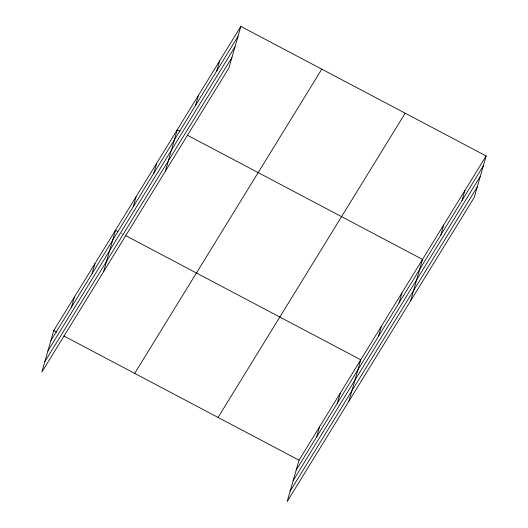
<?xml version="1.0" encoding="UTF-8"?>
<svg xmlns="http://www.w3.org/2000/svg" width="528" height="528" viewBox="0 0 528 528"><rect width="100%" height="100%" fill="white"/><g stroke="black" fill="none" stroke-linecap="round" stroke-linejoin="round"><path stroke-width="0.4" stroke-dasharray="2.64 1.98" d="M121.268 233.29L123.44 234.432"/><path stroke-width="0.79" d="M240.854 26.4L53.737 330.627L41.87 372.035L228.98 67.802L240.854 26.4L486.13 155.965L474.263 197.373L287.146 501.6L299.02 460.198L486.13 155.965M71.452 307.177L74.323 297.165M92.037 273.709L94.908 263.696M103.613 271.636L115.487 230.234L117.658 231.376M133.201 206.778L136.072 196.766M153.78 173.316L156.651 163.304M165.363 171.244L177.236 129.835L180.127 131.366M195.571 105.369L198.442 95.357M216.777 70.891L219.648 60.878M316.734 436.742L319.605 426.73M337.313 403.273L340.184 393.268M348.896 401.207L360.769 359.799L125.605 235.58M378.477 336.349L381.348 326.337M399.062 302.881L401.933 292.868M410.639 300.808L422.512 259.406L187.354 135.181M440.847 234.934L443.718 224.928M462.053 200.455L464.924 190.443M50.873 340.639L237.983 36.412M47.896 351.001L235.006 46.774M44.84 361.673L231.95 57.446M134.686 373.388L321.796 69.155M218.077 417.437L405.187 113.21M296.149 470.204L483.259 165.977M293.179 480.566L480.289 176.339M290.123 491.238L477.233 187.011M53.737 330.627L56.628 332.158M63.862 335.973L299.02 460.198"/></g></svg>
